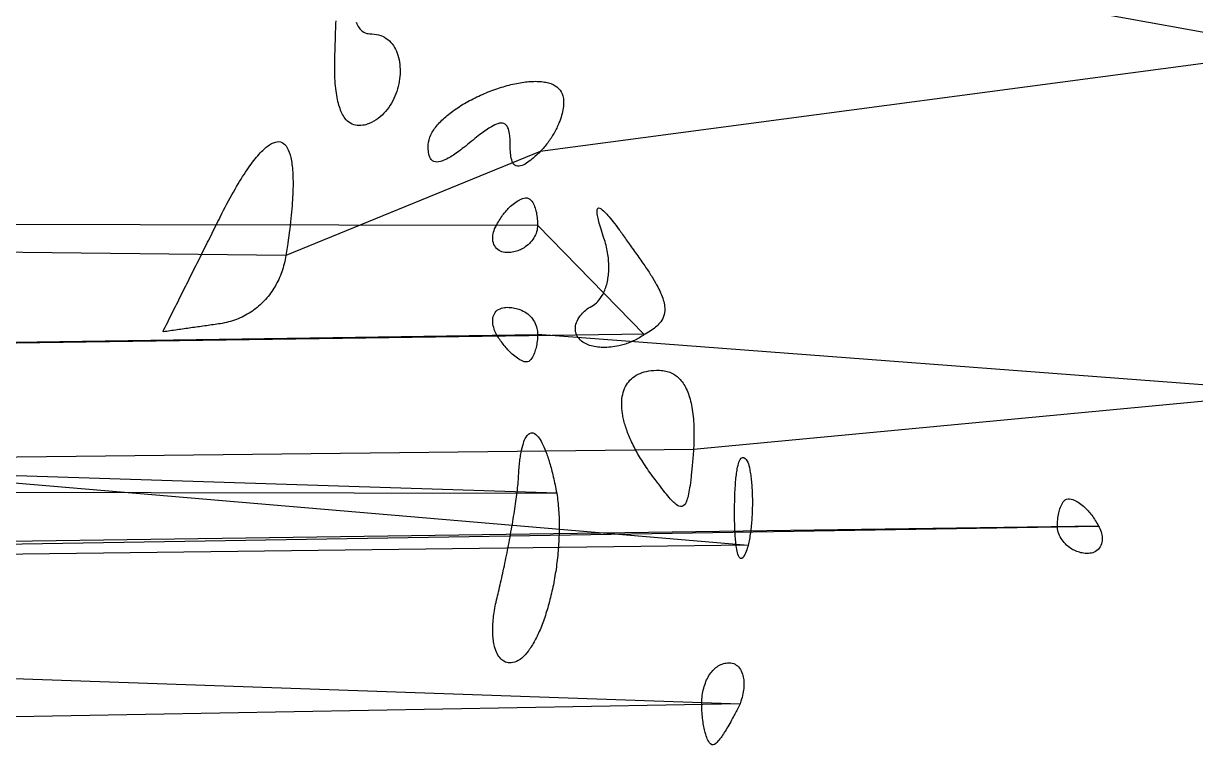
# Model space of a CAD drawing. Header units: metres. Extents: x 0 to 2740, y 0 to 1840.
# Drawn here: x 1802.1 to 2230.5, y 265 to 533.8 of the extents above; entities that cross this region are included whole.
import ezdxf

# ---------------------------------------------------------------- set-up
doc = ezdxf.new("R2010")
doc.units = ezdxf.units.M

msp = doc.modelspace()

# ---------------------------------------------------------------- linework, layer by layer
for points in [[(2069.998504, 560.179398), (2270, 524)], [(1923.704976, 534.244184), (1923.923838, 533.691467), (1924.168512, 533.172608), (1924.438674, 532.688741), (1924.734, 532.241), (1925.054166, 531.830519), (1925.398848, 531.458432), (1925.896, 531.024), (1926.435392, 530.662528), (1927.016256, 530.376704), (1927.637824, 530.169216), (1928.13025, 530.066625), (1928.644816, 530.010744), (1929.445202, 529.991948), (1930.306854, 529.928396), (1931.13025, 529.8035), (1931.915486, 529.619564), (1932.662658, 529.378892), (1933.371862, 529.083788), (1934.043194, 528.736556), (1934.67675, 528.3395), (1935.272626, 527.894924), (1935.830918, 527.405132), (1936.351722, 526.872428), (1936.835134, 526.299116), (1937.28125, 525.6875), (1937.690166, 525.039884), (1938.061978, 524.358572), (1938.396782, 523.645868), (1938.694674, 522.904076), (1938.95575, 522.1355), (1939.180106, 521.342444), (1939.367838, 520.527212), (1939.519042, 519.692108), (1939.633814, 518.839436), (1939.71225, 517.9715), (1939.754446, 517.090604), (1939.760498, 516.199052), (1939.730502, 515.299148), (1939.664554, 514.393196), (1939.56275, 513.4835), (1939.425186, 512.572364), (1939.251958, 511.662092), (1939.043162, 510.754988), (1938.798894, 509.853356), (1938.51925, 508.9595), (1938.204326, 508.075724), (1937.854218, 507.204332), (1937.469022, 506.347628), (1937.048834, 505.507916), (1936.59375, 504.6875), (1936.103866, 503.888684), (1935.579278, 503.113772), (1935.020082, 502.365068), (1934.426374, 501.644876), (1933.79825, 500.9555), (1933.135806, 500.299244), (1932.439138, 499.678412), (1931.708342, 499.095308), (1930.943514, 498.552236), (1930.14475, 498.0515), (1929.312146, 497.595404), (1928.445798, 497.186252), (1927.7315, 496.9136), (1927.2035, 496.7624), (1926.6875, 496.64), (1926.1835, 496.5464), (1925.45, 496.46), (1924.7435, 496.4384), (1924.064, 496.4816), (1923.4115, 496.5896), (1922.786, 496.7624), (1922.1875, 497), (1921.616, 497.3024), (1921.0715, 497.6696), (1920.554, 498.1016), (1920.0635, 498.5984), (1919.6, 499.16), (1919.306, 499.5704), (1919.024, 500.0096), (1918.754, 500.4776), (1918.496, 500.9744), (1918.25, 501.5), (1918.016, 502.0544), (1917.794, 502.6376), (1917.584, 503.2496), (1917.386, 503.8904), (1917.2, 504.56), (1917.026, 505.2584), (1916.864, 505.9856), (1916.714, 506.7416), (1916.576, 507.5264), (1916.45, 508.34), (1916.336, 509.1824), (1916.234, 510.0536), (1916.144, 510.9536), (1916.066, 511.8824), (1916, 512.84), (1915.946, 513.8264), (1915.9235, 514.3304), (1915.904, 514.8416), (1915.8875, 515.36), (1915.874, 515.8856), (1915.8635, 516.4184), (1915.856, 516.9584), (1915.8515, 517.5056), (1915.85, 518.06), (1915.8515, 518.6216), (1915.856, 519.1904), (1915.8635, 519.7664), (1915.874, 520.3496), (1915.8875, 520.94), (1915.904, 521.5376), (1915.9235, 522.1424), (1915.946, 522.7544), (1915.9715, 523.3736), (1916, 524), (1916.030304, 525.160425), (1916.061232, 526.3018), (1916.092808, 527.424275), (1916.125056, 528.528), (1916.158, 529.613125), (1916.191664, 530.6798), (1916.226072, 531.728175), (1916.261248, 532.7584), (1916.297216, 533.770625), (1916.334, 534.765)], [(2270, 524), (1991, 487), (1990.525984, 486.530792), (1990.063872, 486.083136), (1989.613568, 485.656984), (1989.174976, 485.252288), (1988.748, 484.869), (1988.332544, 484.507072), (1987.928512, 484.166456), (1987.535808, 483.847104), (1986.967782, 483.407841), (1986.424704, 483.016152), (1985.90625, 482.671875), (1985.412096, 482.374848), (1984.941918, 482.124909), (1984.35175, 481.864625), (1983.802862, 481.687381), (1983.294486, 481.592793), (1982.714816, 481.590208), (1982.195746, 481.715423), (1981.735776, 481.967688), (1981.333406, 482.346253), (1980.987136, 482.850368), (1980.749504, 483.343552), (1980.546048, 483.916224), (1980.376, 484.568), (1980.269926, 485.108513), (1980.181888, 485.693144), (1980.111562, 486.321731), (1980.058624, 486.994112), (1980.02275, 487.710125), (1980.008154, 488.211627), (1980.000902, 488.732401), (1979.999094, 489.326701), (1979.991738, 489.960327), (1979.97675, 490.567625), (1979.953842, 491.148643), (1979.922726, 491.703429), (1979.883114, 492.232031), (1979.834718, 492.734497), (1979.745024, 493.439296), (1979.633946, 494.085559), (1979.500512, 494.673448), (1979.34375, 495.203125), (1979.162688, 495.674752), (1978.881792, 496.213568), (1978.553664, 496.649856), (1978.176, 496.984), (1977.63075, 497.258625), (1977.133206, 497.364349), (1976.578638, 497.369177), (1975.964742, 497.273493), (1975.464, 497.136), (1974.927618, 496.942347), (1974.354624, 496.692696), (1973.744046, 496.387209), (1973.094912, 496.026048), (1972.640256, 495.754424), (1972.167744, 495.458176), (1971.677088, 495.137352), (1971.168, 494.792), (1970.640192, 494.422168), (1970.093376, 494.027904), (1969.527264, 493.609256), (1968.941568, 493.166272), (1968.336, 492.699), (1967.710272, 492.207488), (1967.064096, 491.691784), (1966.397184, 491.151936), (1965.709248, 490.587992), (1965, 490), (1964.348376, 489.470792), (1963.713408, 488.963136), (1963.094952, 488.476984), (1962.492864, 488.012288), (1961.907, 487.569), (1961.337216, 487.147072), (1960.783368, 486.746456), (1960.245312, 486.367104), (1959.722904, 486.008968), (1959.216, 485.672), (1958.724456, 485.356152), (1958.248128, 485.061376), (1957.786872, 484.787624), (1957.340544, 484.534848), (1956.698727, 484.194909), (1956.089688, 483.901896), (1955.512941, 483.655647), (1954.968, 483.456), (1954.454379, 483.302793), (1953.817431, 483.170477), (1953.234147, 483.120049), (1952.703375, 483.151125), (1952.112, 483.304), (1951.598625, 483.582875), (1951.161, 483.987), (1950.863928, 484.399976), (1950.612744, 484.892248), (1950.406296, 485.463432), (1950.243432, 486.113144), (1950.149193, 486.651731), (1950.078336, 487.234112), (1950.030375, 487.860125), (1950.004824, 488.529608), (1950.013117, 489.450568), (1950.116559, 490.354536), (1950.319625, 491.261), (1950.618331, 492.168424), (1951.008693, 493.075272), (1951.237, 493.528), (1951.486727, 493.980008), (1951.757376, 494.431104), (1952.048449, 494.881096), (1952.359448, 495.329792), (1952.689875, 495.777), (1953.039232, 496.222528), (1953.407021, 496.666184), (1953.792744, 497.107776), (1954.195903, 497.547112), (1954.616, 497.984), (1955.052537, 498.418248), (1955.505016, 498.849664), (1955.972939, 499.278056), (1956.455808, 499.703232), (1956.953125, 500.125), (1957.464392, 500.543168), (1957.989111, 500.957544), (1958.526784, 501.367936), (1959.076913, 501.774152), (1959.639, 502.176), (1960.212547, 502.573288), (1960.797056, 502.965824), (1961.392029, 503.353416), (1961.996968, 503.735872), (1962.611375, 504.113), (1963.234752, 504.484608), (1963.866601, 504.850504), (1964.506424, 505.210496), (1965.153723, 505.564392), (1965.808, 505.912), (1966.468757, 506.253128), (1967.135496, 506.587584), (1967.807719, 506.915176), (1968.484928, 507.235712), (1969.166625, 507.549), (1969.852312, 507.854848), (1970.541491, 508.153064), (1971.233664, 508.443456), (1971.928333, 508.725832), (1972.625, 509), (1973.323167, 509.265768), (1974.022336, 509.522944), (1974.722009, 509.771336), (1975.421688, 510.010752), (1976.120875, 510.241), (1976.819072, 510.461888), (1977.515781, 510.673224), (1978.210504, 510.874816), (1978.902743, 511.066472), (1979.592, 511.248), (1980.277777, 511.419208), (1980.959576, 511.579904), (1981.636899, 511.729896), (1982.309248, 511.868992), (1982.976125, 511.997), (1983.637032, 512.113728), (1984.291471, 512.218984), (1984.938944, 512.312576), (1985.578953, 512.394312), (1986.211, 512.464), (1986.834587, 512.521448), (1987.449216, 512.566464), (1988.054389, 512.598856), (1988.649608, 512.618432), (1989.234375, 512.625), (1989.808192, 512.618368), (1990.370561, 512.598344), (1990.920984, 512.564736), (1991.458963, 512.517352), (1991.984, 512.456), (1992.495597, 512.380488), (1992.993256, 512.290624), (1993.944768, 512.067072), (1994.834552, 511.783808), (1995.658624, 511.439296), (1996.413, 511.032), (1997.093696, 510.560384), (1997.696728, 510.022912), (1998.218112, 509.418048), (1998.653864, 508.744256), (1999, 508), (1999.211456, 507.376576), (1999.333172, 506.879587), (1999.424, 506.359), (1999.484588, 505.816273), (1999.515584, 505.252864), (1999.517636, 504.670231), (1999.491392, 504.069832), (1999.4375, 503.453125), (1999.356608, 502.821568), (1999.249364, 502.176619), (1999.116416, 501.519736), (1998.958412, 500.852377), (1998.776, 500.176), (1998.569828, 499.492063), (1998.340544, 498.802024), (1998.088796, 498.107341), (1997.815232, 497.409472), (1997.621056, 496.943176), (1997.417664, 496.476544), (1997.205248, 496.010008), (1996.984, 495.544), (1996.754112, 495.078952), (1996.515776, 494.615296), (1996.269184, 494.153464), (1996.014528, 493.693888), (1995.752, 493.237), (1995.481792, 492.783232), (1995.204096, 492.333016), (1994.919104, 491.886784), (1994.627008, 491.444968), (1994.328, 491.008), (1994.022272, 490.576312), (1993.710016, 490.150336), (1993.391424, 489.730504), (1993.066688, 489.317248), (1992.736, 488.911), (1992.399552, 488.512192), (1992.057536, 488.121256), (1991.710144, 487.738624), (1991.357568, 487.364728), (1991, 487), (1898, 449), (1897.871624, 448.22364), (1897.726592, 447.45472), (1897.565048, 446.69348), (1897.387136, 445.94016), (1897.193, 445.195), (1896.982784, 444.45824), (1896.756632, 443.73012), (1896.514688, 443.01088), (1896.257096, 442.30076), (1895.984, 441.6), (1895.695544, 440.90884), (1895.391872, 440.22752), (1895.073128, 439.55628), (1894.739456, 438.89536), (1894.391, 438.245), (1894.027904, 437.60544), (1893.650312, 436.97692), (1893.258368, 436.35968), (1892.852216, 435.75396), (1892.432, 435.16), (1891.997864, 434.57804), (1891.549952, 434.00832), (1891.088408, 433.45108), (1890.613376, 432.90656), (1890.125, 432.375), (1889.623424, 431.85664), (1889.108792, 431.35172), (1888.581248, 430.86048), (1888.040936, 430.38316), (1887.488, 429.92), (1886.922584, 429.47124), (1886.344832, 429.03712), (1885.754888, 428.61788), (1885.152896, 428.21376), (1884.539, 427.825), (1883.913344, 427.45184), (1883.276072, 427.09452), (1882.627328, 426.75328), (1881.967256, 426.42836), (1881.296, 426.12), (1880.613704, 425.82844), (1879.920512, 425.55392), (1879.216568, 425.29668), (1878.502016, 425.05696), (1877.777, 424.835), (1877.041664, 424.63104), (1876.296152, 424.44532), (1875.540608, 424.27808), (1874.775176, 424.12956), (1874, 424), (1873.37, 423.91), (1872.74, 423.82), (1872.11, 423.73), (1871.48, 423.64), (1870.85, 423.55), (1870.22, 423.46), (1869.59, 423.37), (1868.96, 423.28), (1868.33, 423.19), (1867.7, 423.1), (1867.07, 423.01), (1866.44, 422.92), (1865.81, 422.83), (1865.18, 422.74), (1864.55, 422.65), (1863.92, 422.56), (1863.29, 422.47), (1862.66, 422.38), (1862.03, 422.29), (1861.4, 422.2), (1860.77, 422.11), (1860.14, 422.02), (1859.51, 421.93), (1858.88, 421.84), (1858.25, 421.75), (1857.62, 421.66), (1856.99, 421.57), (1856.36, 421.48), (1855.73, 421.39), (1855.1, 421.3), (1854.47, 421.21), (1853.84, 421.12), (1853.21, 421.03), (1853.42, 421.84), (1853.84, 422.68), (1854.26, 423.52), (1854.68, 424.36), (1855.1, 425.2), (1855.52, 426.04), (1855.94, 426.88), (1856.36, 427.72), (1856.78, 428.56), (1857.2, 429.4), (1857.62, 430.24), (1858.04, 431.08), (1858.46, 431.92), (1858.88, 432.76), (1859.3, 433.6), (1859.72, 434.44), (1860.14, 435.28), (1860.56, 436.12), (1860.98, 436.96), (1861.4, 437.8), (1861.82, 438.64), (1862.24, 439.48), (1862.66, 440.32), (1863.08, 441.16), (1863.5, 442), (1863.92, 442.84), (1864.34, 443.68), (1864.76, 444.52), (1865.18, 445.36), (1865.6, 446.2), (1866.02, 447.04), (1866.44, 447.88), (1866.86, 448.72), (1867.28, 449.56), (1867.7, 450.4), (1868.12, 451.24), (1868.54, 452.08), (1868.96, 452.92), (1869.38, 453.76), (1869.8, 454.6), (1870.22, 455.44), (1870.64, 456.28), (1871.06, 457.12), (1871.48, 457.96), (1871.9, 458.8), (1872.32, 459.64), (1872.74, 460.48), (1873.16, 461.32), (1873.58, 462.16), (1874, 463), (1874.626991, 464.245307), (1875.247928, 465.461256), (1875.862757, 466.647889), (1876.471424, 467.805248), (1877.073875, 468.933375), (1877.670056, 470.032312), (1878.259913, 471.102101), (1878.843392, 472.142784), (1879.420439, 473.154403), (1879.991, 474.137), (1880.555021, 475.090617), (1881.112448, 476.015296), (1881.663227, 476.911079), (1882.207304, 477.778008), (1882.744625, 478.616125), (1883.275136, 479.425472), (1883.798783, 480.206091), (1884.315512, 480.958024), (1884.825269, 481.681313), (1885.328, 482.376), (1885.823651, 483.042127), (1886.312168, 483.679736), (1886.793497, 484.288869), (1887.267584, 484.869568), (1887.734375, 485.421875), (1888.193816, 485.945832), (1888.645853, 486.441481), (1889.090432, 486.908864), (1889.527499, 487.348023), (1889.957, 487.759), (1890.378881, 488.141837), (1890.793088, 488.496576), (1891.199567, 488.823259), (1891.989125, 489.392625), (1892.747123, 489.850271), (1893.473129, 490.196533), (1894.166711, 490.431747), (1894.827437, 490.556249), (1895.454875, 490.570375), (1896.048593, 490.474461), (1896.608159, 490.268843), (1897.133141, 489.953857), (1897.623107, 489.529839), (1898.077625, 488.997125), (1898.496263, 488.356051), (1898.878589, 487.606953), (1899.224171, 486.750167), (1899.532577, 485.786029), (1899.672704, 485.263808), (1899.803375, 484.714875), (1899.924536, 484.139272), (1900.036133, 483.537041), (1900.138112, 482.908224), (1900.230419, 482.252863), (1900.313, 481.571), (1900.385801, 480.862677), (1900.448768, 480.127936), (1900.501847, 479.366819), (1900.544984, 478.579368), (1900.578125, 477.765625), (1900.601216, 476.925632), (1900.614203, 476.059431), (1900.617032, 475.167064), (1900.609649, 474.248573), (1900.592, 473.304), (1900.564031, 472.333387), (1900.525688, 471.336776), (1900.476917, 470.314209), (1900.417664, 469.265728), (1900.347875, 468.191375), (1900.267496, 467.091192), (1900.176473, 465.965221), (1900.074752, 464.813504), (1899.962279, 463.636083), (1899.839, 462.433), (1899.704861, 461.204297), (1899.559808, 459.950016), (1899.403787, 458.670199), (1899.236744, 457.364888), (1899.058625, 456.034125), (1898.869376, 454.677952), (1898.668943, 453.296411), (1898.457272, 451.889544), (1898.234309, 450.457393), (1898, 449), (755, 462)], [(755.087603, 462.090894), (1990, 460), (1989.976256, 459.40032), (1989.906048, 458.80256), (1989.790912, 458.20864), (1989.632384, 457.62048), (1989.432, 457.04), (1989.191296, 456.46912), (1988.911808, 455.90976), (1988.595072, 455.36384), (1988.242624, 454.83328), (1987.856, 454.32), (1987.436736, 453.82592), (1986.986368, 453.35296), (1986.506432, 452.90304), (1985.998464, 452.47808), (1985.464, 452.08), (1985.046688, 451.800235), (1984.615984, 451.53748), (1984.172536, 451.292545), (1983.716992, 451.06624), (1983.25, 450.859375), (1982.772208, 450.67276), (1982.284264, 450.507205), (1981.786816, 450.36352), (1981.280512, 450.242515), (1980.766, 450.145), (1980.243928, 450.071785), (1979.714944, 450.02368), (1979.179696, 450.001495), (1978.558154, 450.013365), (1977.994786, 450.071785), (1977.461562, 450.174845), (1976.95925, 450.320625), (1976.488618, 450.507205), (1975.946048, 450.79488), (1975.455678, 451.139555), (1975.019008, 451.53748), (1974.637538, 451.984905), (1974.312768, 452.47808), (1974.046198, 453.013255), (1973.839328, 453.58668), (1973.693658, 454.194605), (1973.622194, 454.703265), (1973.591626, 455.229685), (1973.602722, 455.771945), (1973.65625, 456.328125), (1973.752978, 456.896305), (1973.893674, 457.474565), (1974.079106, 458.060985), (1974.310042, 458.653645), (1974.58725, 459.250625), (1974.825984, 459.70004), (1975.090596, 460.179398), (1975.369344, 460.710272), (1975.658028, 461.229914), (1975.956, 461.738), (1976.262612, 462.234206), (1976.577216, 462.718208), (1976.899164, 463.189682), (1977.227808, 463.648304), (1977.5625, 464.09375), (1977.902592, 464.525696), (1978.247436, 464.943818), (1978.596384, 465.347792), (1978.948788, 465.737294), (1979.304, 466.112), (1979.661372, 466.471586), (1980.140108, 466.926954), (1980.619996, 467.354098), (1981.0995, 467.75225), (1981.577084, 468.120642), (1982.051212, 468.458506), (1982.520348, 468.765074), (1982.982956, 469.039578), (1983.4375, 469.28125), (1983.992, 469.536), (1984.5285, 469.73675), (1985.044, 469.882), (1985.630656, 469.980928), (1986.179946, 469.989254), (1986.716544, 469.830656), (1987.184, 469.536), (1987.580634, 469.164566), (1987.908126, 468.765074), (1988.221362, 468.293438), (1988.469632, 467.847168), (1988.704702, 467.354098), (1988.925072, 466.815728), (1989.129242, 466.233558), (1989.279906, 465.737294), (1989.418474, 465.214726), (1989.544178, 464.666622), (1989.65625, 464.09375), (1989.753922, 463.496878), (1989.836426, 462.876774), (1989.902994, 462.234206), (1989.952858, 461.569942), (1989.978832, 461.057968), (1989.994654, 460.534546), (1990, 460), (2029, 420), (2028.576464, 419.7048), (2028.146112, 419.4192), (2027.709328, 419.1432), (2027.266496, 418.8768), (2026.818, 418.62), (2026.364224, 418.3728), (2025.905552, 418.1352), (2025.442368, 417.9072), (2024.975056, 417.6888), (2024.504, 417.48), (2024.029584, 417.2808), (2023.552192, 417.0912), (2023.072208, 416.9112), (2022.590016, 416.7408), (2022.106, 416.58), (2021.620544, 416.4288), (2021.134032, 416.2872), (2020.646848, 416.1552), (2020.159376, 416.0328), (2019.672, 415.92), (2018.941956, 415.7688), (2018.214288, 415.6392), (2017.490292, 415.5312), (2016.771264, 415.4448), (2016.0585, 415.38), (2015.353296, 415.3368), (2014.656948, 415.3152), (2013.970752, 415.3152), (2013.296004, 415.3368), (2012.634, 415.38), (2011.986036, 415.4448), (2011.353408, 415.5312), (2010.737412, 415.6392), (2010.139344, 415.7688), (2009.5605, 415.92), (2009.002176, 416.0928), (2008.465668, 416.2872), (2007.952272, 416.5032), (2007.463284, 416.7408), (2007, 417), (2006.566173, 417.277965), (2006.037857, 417.672385), (2005.566469, 418.092245), (2005.151625, 418.535625), (2004.792941, 419.000605), (2004.490033, 419.485265), (2004.242517, 419.987685), (2004.050009, 420.505945), (2003.912125, 421.038125), (2003.828481, 421.582305), (2003.798693, 422.136565), (2003.822377, 422.698985), (2003.899149, 423.267645), (2004.028625, 423.840625), (2004.210421, 424.416005), (2004.444153, 424.991865), (2004.729437, 425.566285), (2005.065889, 426.137345), (2005.351576, 426.56228), (2005.665667, 426.983435), (2006.008, 427.4), (2006.378413, 427.811165), (2006.776744, 428.21612), (2007.202831, 428.614055), (2007.656512, 429.00416), (2008.137625, 429.385625), (2008.646008, 429.75764), (2009.208499, 430.09269), (2009.815936, 430.40256), (2010.396157, 430.75887), (2010.949, 431.16), (2011.474303, 431.60433), (2011.971904, 432.09024), (2012.441641, 432.61611), (2012.883352, 433.18032), (2013.296875, 433.78125), (2013.682048, 434.41728), (2013.923, 434.86), (2014.151232, 435.31712), (2014.366696, 435.78816), (2014.569344, 436.27264), (2014.759128, 436.77008), (2014.936, 437.28), (2015.099912, 437.80192), (2015.250816, 438.33536), (2015.388664, 438.87984), (2015.513408, 439.43488), (2015.625, 440), (2015.723392, 440.57472), (2015.808536, 441.15856), (2015.880384, 441.75104), (2015.938888, 442.35168), (2015.984, 442.96), (2016.015672, 443.57552), (2016.033856, 444.19776), (2016.038504, 444.82624), (2016.029568, 445.46048), (2016.007, 446.1), (2015.970752, 446.74432), (2015.920776, 447.39296), (2015.857024, 448.04544), (2015.779448, 448.70128), (2015.688, 449.36), (2015.582632, 450.02112), (2015.463296, 450.68416), (2015.329944, 451.34864), (2015.182528, 452.01408), (2015.021, 452.68), (2014.845312, 453.34592), (2014.655416, 454.01136), (2014.451264, 454.67584), (2014.232808, 455.33888), (2014, 456), (2013.709616, 456.880784), (2013.438528, 457.723072), (2013.186832, 458.526768), (2012.954624, 459.291776), (2012.742, 460.018), (2012.549056, 460.705344), (2012.375888, 461.353712), (2012.222592, 461.963008), (2012.089264, 462.533136), (2011.976, 463.064), (2011.882896, 463.555504), (2011.78125, 464.21875), (2011.725504, 464.792896), (2011.723136, 465.419264), (2011.836906, 465.977494), (2012.216768, 466.336832), (2012.75, 466.25), (2013.213328, 465.988272), (2013.617986, 465.684414), (2014.072, 465.288), (2014.575694, 464.798706), (2014.93925, 464.42075), (2015.325126, 464.001274), (2015.733418, 463.540182), (2016.164222, 463.037378), (2016.617634, 462.492766), (2017.09375, 461.90625), (2017.592666, 461.277734), (2018.114478, 460.607122), (2018.659282, 459.894318), (2019.227174, 459.139226), (2019.81825, 458.34175), (2020.122512, 457.927088), (2020.432606, 457.501794), (2020.748544, 457.065856), (2021.070338, 456.619262), (2021.398, 456.162), (2021.731542, 455.694058), (2022.070976, 455.215424), (2022.416314, 454.726086), (2022.767568, 454.226032), (2023.12475, 453.71525), (2023.487872, 453.193728), (2023.856946, 452.661454), (2024.231984, 452.118416), (2024.612998, 451.564602), (2025, 451), (2025.416101, 450.433887), (2025.824408, 449.875496), (2026.224927, 449.324749), (2026.617664, 448.781568), (2027.002625, 448.245875), (2027.379816, 447.717592), (2027.749243, 447.196641), (2028.110912, 446.682944), (2028.464829, 446.176423), (2028.811, 445.677), (2029.149431, 445.184597), (2029.480128, 444.699136), (2029.803097, 444.220539), (2030.118344, 443.748728), (2030.425875, 443.283625), (2030.725696, 442.825152), (2031.017813, 442.373231), (2031.302232, 441.927784), (2031.578959, 441.488733), (2031.848, 441.056), (2032.109361, 440.629507), (2032.609067, 439.794929), (2033.078125, 438.984375), (2033.516583, 438.197221), (2033.924489, 437.432843), (2034.301891, 436.690617), (2034.648837, 435.969919), (2034.965375, 435.270125), (2035.251553, 434.590611), (2035.507419, 433.930753), (2035.733021, 433.289927), (2035.928407, 432.667509), (2036.093625, 432.062875), (2036.228723, 431.475401), (2036.333749, 430.904463), (2036.408751, 430.349437), (2036.453777, 429.809699), (2036.468875, 429.284625), (2036.454093, 428.773591), (2036.376, 428.032), (2036.230947, 427.318489), (2036.019096, 426.630952), (2035.740609, 425.967283), (2035.395648, 425.325376), (2034.984375, 424.703125), (2034.673433, 424.298171), (2034.333139, 423.900393), (2033.963541, 423.509167), (2033.564687, 423.123869), (2033.136625, 422.743875), (2032.679403, 422.368561), (2032.193069, 421.997303), (2031.677671, 421.629477), (2031.133257, 421.264459), (2030.559875, 420.901625), (2029.957573, 420.540351), (2029.326399, 420.180013), (693, 401)], [(693, 401), (1990, 420), (1989.990528, 419.40032), (1989.962624, 418.80256), (1989.917056, 418.20864), (1989.854592, 417.62048), (1989.776, 417.04), (1989.682048, 416.46912), (1989.573504, 415.90976), (1989.451136, 415.36384), (1989.315712, 414.83328), (1989.168, 414.32), (1989.008768, 413.82592), (1988.838784, 413.35296), (1988.612354, 412.794385), (1988.371824, 412.27556), (1988.118694, 411.800235), (1987.854464, 411.37216), (1987.524848, 410.92612), (1987.184, 410.56), (1986.775606, 410.242515), (1986.29975, 410.036875), (1985.724708, 410.013365), (1985.144316, 410.117855), (1984.633376, 410.28028), (1984.100836, 410.507205), (1983.549696, 410.79488), (1983.097408, 411.06624), (1982.636672, 411.37216), (1982.169024, 411.71072), (1981.696, 412.08), (1981.219136, 412.47808), (1980.739968, 412.90304), (1980.260032, 413.35296), (1979.9005, 413.705625), (1979.542048, 414.07044), (1979.185324, 414.446595), (1978.830976, 414.83328), (1978.479652, 415.229685), (1978.132, 415.635), (1977.788668, 416.048415), (1977.450304, 416.46912), (1977.117556, 416.896305), (1976.791072, 417.32916), (1976.4715, 417.766875), (1976.159488, 418.20864), (1975.855684, 418.653645), (1975.560736, 419.10108), (1975.275292, 419.550135), (1975, 420), (1974.743446, 420.534546), (1974.513568, 421.057968), (1974.310042, 421.569942), (1974.132544, 422.070144), (1973.98075, 422.55825), (1973.817782, 423.189682), (1973.699166, 423.798266), (1973.624134, 424.383234), (1973.591918, 424.943818), (1973.60175, 425.47925), (1973.652862, 425.988762), (1973.773632, 426.588032), (1973.956202, 427.144102), (1974.199072, 427.655472), (1974.500742, 428.120642), (1974.859712, 428.538112), (1975.274482, 428.906382), (1975.743552, 429.223952), (1976.265422, 429.489322), (1976.838592, 429.700992), (1977.333056, 429.830656), (1977.858624, 429.924224), (1978.414528, 429.980928), (1979, 430), (1979.537192, 429.989254), (1980.068336, 429.957232), (1980.592784, 429.904258), (1981.109888, 429.830656), (1981.619, 429.73675), (1982.119472, 429.622864), (1982.610656, 429.489322), (1983.091904, 429.336448), (1983.562568, 429.164566), (1984.172536, 428.906382), (1984.761, 428.61575), (1985.326424, 428.293438), (1985.867272, 427.940214), (1986.382008, 427.556846), (1986.869096, 427.144102), (1987.327, 426.70275), (1987.754184, 426.233558), (1988.149112, 425.737294), (1988.510248, 425.214726), (1988.836056, 424.666622), (1989.125, 424.09375), (1989.375544, 423.496878), (1989.586152, 422.876774), (1989.755288, 422.234206), (1989.854, 421.738), (1989.927872, 421.229914), (1989.976256, 420.710272), (1989.998504, 420.179398), (2270, 399)], [(2269.998802, 399.150892), (2047, 378), (2046.940289, 377.257192), (2046.881112, 376.528736), (2046.822403, 375.814584), (2046.764096, 375.114688), (2046.706125, 374.429), (2046.648424, 373.757472), (2046.590927, 373.100056), (2046.533568, 372.456704), (2046.476281, 371.827368), (2046.419, 371.212), (2046.361659, 370.610552), (2046.304192, 370.022976), (2046.246533, 369.449224), (2046.188616, 368.889248), (2046.130375, 368.343), (2046.071744, 367.810432), (2046.012657, 367.291496), (2045.953048, 366.786144), (2045.832, 365.816), (2045.708072, 364.899616), (2045.580736, 364.036608), (2045.449464, 363.226592), (2045.313728, 362.469184), (2045.173, 361.764), (2045.026752, 361.110656), (2044.874456, 360.508768), (2044.715584, 359.957952), (2044.549608, 359.457824), (2044.286169, 358.801832), (2044.003776, 358.257728), (2043.700647, 357.824216), (2043.261139, 357.415992), (2042.777375, 357.199), (2042.245131, 357.170168), (2041.660183, 357.326424), (2041.184344, 357.563232), (2040.674701, 357.901128), (2040.129472, 358.338816), (2039.745336, 358.685408), (2039.344064, 359.075392), (2038.925128, 359.508384), (2038.488, 359.984), (2038.032152, 360.501856), (2037.557056, 361.061568), (2037.062184, 361.662752), (2036.547008, 362.305024), (2036.011, 362.988), (2035.453632, 363.711296), (2034.874376, 364.474528), (2034.272704, 365.277312), (2033.963297, 365.693416), (2033.648088, 366.119264), (2033.327011, 366.554808), (2033, 367), (2032.495398, 367.658786), (2032.001584, 368.315088), (2031.518546, 368.968822), (2031.046272, 369.619904), (2030.58475, 370.26825), (2030.133968, 370.913776), (2029.693914, 371.556398), (2029.264576, 372.196032), (2028.845942, 372.832594), (2028.438, 373.466), (2028.040738, 374.096166), (2027.654144, 374.723008), (2027.278206, 375.346442), (2026.912912, 375.966384), (2026.55825, 376.58275), (2026.214208, 377.195456), (2025.880774, 377.804418), (2025.557936, 378.409552), (2025.245682, 379.010774), (2024.944, 379.608), (2024.652878, 380.201146), (2024.372304, 380.790128), (2024.102266, 381.374862), (2023.842752, 381.955264), (2023.59375, 382.53125), (2023.355248, 383.102736), (2023.127234, 383.669638), (2022.909696, 384.231872), (2022.702622, 384.789354), (2022.506, 385.342), (2022.319818, 385.889726), (2022.144064, 386.432448), (2021.978726, 386.970082), (2021.823792, 387.502544), (2021.67925, 388.02975), (2021.545088, 388.551616), (2021.421294, 389.068058), (2021.307856, 389.578992), (2021.204762, 390.084334), (2021.112, 390.584), (2021.029558, 391.077906), (2020.895586, 392.048102), (2020.80275, 392.99425), (2020.750954, 393.915678), (2020.740102, 394.811714), (2020.770098, 395.681686), (2020.840846, 396.524922), (2020.95225, 397.34075), (2021.104214, 398.128498), (2021.296642, 398.887494), (2021.529438, 399.617066), (2021.802506, 400.316542), (2022.11575, 400.98525), (2022.469074, 401.622518), (2022.862382, 402.227674), (2023.295578, 402.800046), (2023.768566, 403.338962), (2024.28125, 403.84375), (2024.833534, 404.313738), (2025.425322, 404.748254), (2026.056518, 405.146626), (2026.727026, 405.508182), (2027.43675, 405.83225), (2028.185594, 406.118158), (2028.973462, 406.365234), (2029.800258, 406.572806), (2030.665886, 406.740202), (2031.57025, 406.86675), (2032.513254, 406.951778), (2033.494802, 406.994614), (2034, 407), (2034.592808, 406.988008), (2035.171264, 406.952064), (2035.735416, 406.892216), (2036.285312, 406.808512), (2036.821, 406.701), (2037.342528, 406.569728), (2037.849944, 406.414744), (2038.343296, 406.236096), (2038.822632, 406.033832), (2039.288, 405.808), (2039.739448, 405.558648), (2040.177024, 405.285824), (2040.600776, 404.989576), (2041.010752, 404.669952), (2041.407, 404.327), (2041.789568, 403.960768), (2042.158504, 403.571304), (2042.513856, 403.158656), (2042.855672, 402.722872), (2043.184, 402.264), (2043.498888, 401.782088), (2043.800384, 401.277184), (2044.088536, 400.749336), (2044.363392, 400.198592), (2044.625, 399.625), (2044.873408, 399.028608), (2045.108664, 398.409464), (2045.330816, 397.767616), (2045.539912, 397.103112), (2045.736, 396.416), (2045.919128, 395.706328), (2046.089344, 394.974144), (2046.246696, 394.219496), (2046.391232, 393.442432), (2046.523, 392.643), (2046.642048, 391.821248), (2046.748424, 390.977224), (2046.842176, 390.110976), (2046.923352, 389.222552), (2046.992, 388.312), (2047.048168, 387.379368), (2047.091904, 386.424704), (2047.123256, 385.448056), (2047.142272, 384.449472), (2047.147169, 383.941969), (2047.149, 383.429), (2047.147771, 382.910571), (2047.143488, 382.386688), (2047.136157, 381.857357), (2047.125784, 381.322584), (2047.112375, 380.782375), (2047.095936, 380.236736), (2047.076473, 379.685673), (2047.053992, 379.129192), (2047.028499, 378.567299), (2047, 378), (811, 364)], [(811, 364), (1997, 362), (1997.115813, 361.246449), (1997.223304, 360.485992), (1997.322551, 359.718923), (1997.413632, 358.945536), (1997.496625, 358.166125), (1997.571608, 357.380984), (1997.638659, 356.590407), (1997.697856, 355.794688), (1997.749277, 354.994121), (1997.793, 354.189), (1997.829103, 353.379619), (1997.857664, 352.566272), (1997.878761, 351.749253), (1997.892472, 350.928856), (1997.898875, 350.105375), (1997.898048, 349.279104), (1997.890069, 348.450337), (1997.875016, 347.619368), (1997.852967, 346.786491), (1997.824, 345.952), (1997.788193, 345.116189), (1997.745624, 344.279352), (1997.696371, 343.441783), (1997.640512, 342.603776), (1997.578125, 341.765625), (1997.509288, 340.927624), (1997.434079, 340.090067), (1997.352576, 339.253248), (1997.264857, 338.417461), (1997.171, 337.583), (1997.071083, 336.750159), (1996.965184, 335.919232), (1996.853381, 335.090513), (1996.735752, 334.264296), (1996.612375, 333.440875), (1996.483328, 332.620544), (1996.348689, 331.803597), (1996.208536, 330.990328), (1996.062947, 330.181031), (1995.912, 329.376), (1995.755773, 328.575529), (1995.594344, 327.779912), (1995.427791, 326.989443), (1995.256192, 326.204416), (1995.079625, 325.425125), (1994.898168, 324.651864), (1994.711899, 323.884927), (1994.520896, 323.124608), (1994.325237, 322.371201), (1994.125, 321.625), (1993.920263, 320.886299), (1993.711104, 320.155392), (1993.497601, 319.432573), (1993.279832, 318.718136), (1993.057875, 318.012375), (1992.831808, 317.315584), (1992.601709, 316.628057), (1992.367656, 315.950088), (1992.129727, 315.281971), (1991.888, 314.624), (1991.642553, 313.976469), (1991.393464, 313.339672), (1991.140811, 312.713903), (1990.884672, 312.099456), (1990.625125, 311.496625), (1990.362248, 310.905704), (1990.096119, 310.326987), (1989.826816, 309.760768), (1989.554417, 309.207341), (1989.279, 308.667), (1989.000643, 308.140039), (1988.719424, 307.626752), (1988.435421, 307.127433), (1988.148712, 306.642376), (1987.859375, 306.171875), (1987.567488, 305.716224), (1987.273129, 305.275717), (1986.976376, 304.850648), (1986.677307, 304.441311), (1986.072533, 303.671009), (1985.459431, 302.967163), (1984.838625, 302.332125), (1984.210739, 301.768247), (1983.576397, 301.277881), (1982.936223, 300.863379), (1982.290841, 300.527093), (1981.640875, 300.271375), (1980.986949, 300.098577), (1980.329687, 300.011051), (1979.821201, 300.002993), (1979.299264, 300.047552), (1978.799143, 300.144599), (1978.321, 300.293), (1977.717944, 300.568792), (1977.291713, 300.832609), (1976.888, 301.144), (1976.506967, 301.501831), (1976.148776, 301.904968), (1975.813589, 302.352277), (1975.501568, 302.842624), (1975.212875, 303.374875), (1974.947672, 303.947896), (1974.706121, 304.560553), (1974.488384, 305.211712), (1974.294623, 305.900239), (1974.125, 306.625), (1974.025408, 307.127744), (1973.936664, 307.645752), (1973.858816, 308.178688), (1973.791912, 308.726216), (1973.736, 309.288), (1973.691128, 309.863704), (1973.657344, 310.452992), (1973.634696, 311.055528), (1973.623232, 311.670976), (1973.623, 312.299), (1973.634048, 312.939264), (1973.656424, 313.591432), (1973.690176, 314.255168), (1973.735352, 314.930136), (1973.792, 315.616), (1973.860168, 316.312424), (1973.939904, 317.019072), (1974.031256, 317.735608), (1974.134272, 318.461696), (1974.249, 319.197), (1974.375488, 319.941184), (1974.513784, 320.693912), (1974.663936, 321.454848), (1974.825992, 322.223656), (1975, 323), (1975.181168, 323.729472), (1975.364544, 324.477376), (1975.549936, 325.242944), (1975.737152, 326.025408), (1975.926, 326.824), (1976.116288, 327.637952), (1976.307824, 328.466496), (1976.500416, 329.308864), (1976.693872, 330.164288), (1976.888, 331.032), (1977.082608, 331.911232), (1977.277504, 332.801216), (1977.472496, 333.701184), (1977.667392, 334.610368), (1977.862, 335.528), (1978.056128, 336.453312), (1978.249584, 337.385536), (1978.442176, 338.323904), (1978.633712, 339.267648), (1978.824, 340.216), (1979.012848, 341.168192), (1979.200064, 342.123456), (1979.385456, 343.081024), (1979.568832, 344.040128), (1979.75, 345), (1979.928768, 345.959872), (1980.104944, 346.918976), (1980.278336, 347.876544), (1980.448752, 348.831808), (1980.616, 349.784), (1980.779888, 350.732352), (1980.940224, 351.676096), (1981.096816, 352.614464), (1981.249472, 353.546688), (1981.398, 354.472), (1981.542208, 355.389632), (1981.681904, 356.298816), (1981.816896, 357.198784), (1981.946992, 358.088768), (1982.072, 358.968), (1982.191728, 359.835712), (1982.305984, 360.691136), (1982.414576, 361.533504), (1982.517312, 362.362048), (1982.614, 363.176), (1982.704448, 363.974592), (1982.788464, 364.757056), (1982.865856, 365.522624), (1982.936432, 366.270528), (1983, 367), (1983.03209, 367.741604), (1983.06832, 368.466432), (1983.10863, 369.174508), (1983.15296, 369.865856), (1983.20125, 370.5405), (1983.25344, 371.198464), (1983.30947, 371.839772), (1983.36928, 372.464448), (1983.43281, 373.072516), (1983.5, 373.664), (1983.57079, 374.238924), (1983.64512, 374.797312), (1983.72293, 375.339188), (1983.80416, 375.864576), (1983.88875, 376.3735), (1983.97664, 376.865984), (1984.16208, 377.801728), (1984.36, 378.672), (1984.56992, 379.476992), (1984.79136, 380.216896), (1985.02384, 380.891904), (1985.26688, 381.502208), (1985.52, 382.048), (1985.78272, 382.529472), (1986.19375, 383.1315), (1986.62368, 383.589888), (1987.07089, 383.905284), (1987.69125, 384.1045), (1988.33561, 384.052196), (1988.83232, 383.848832), (1989.33875, 383.5055), (1989.85328, 383.022848), (1990.2, 382.624), (1990.54912, 382.163712), (1990.90016, 381.642176), (1991.25264, 381.059584), (1991.60608, 380.416128), (1991.96, 379.712), (1992.31392, 378.947392), (1992.66736, 378.122496), (1993.01984, 377.237504), (1993.37088, 376.292608), (1993.54571, 375.797756), (1993.72, 375.288), (1993.89369, 374.763364), (1994.06672, 374.223872), (1994.23903, 373.669548), (1994.41056, 373.100416), (1994.58125, 372.5165), (1994.75104, 371.917824), (1994.91987, 371.304412), (1995.08768, 370.676288), (1995.25441, 370.033476), (1995.42, 369.376), (1995.58439, 368.703884), (1995.74752, 368.017152), (1995.90933, 367.315828), (1996.06976, 366.599936), (1996.22875, 365.8695), (1996.38624, 365.124544), (1996.54217, 364.365092), (1996.69648, 363.591168), (1996.84911, 362.802796), (1997, 362), (1750, 370)], [(1750, 370), (2067, 343), (2066.821208, 342.419152), (2066.644864, 341.876416), (2066.471016, 341.371504), (2066.215029, 340.684426), (2065.964928, 340.080832), (2065.720875, 339.55975), (2065.405159, 338.991646), (2065.100867, 338.566198), (2064.666689, 338.190466), (2064.131353, 338.167282), (2063.705984, 338.581696), (2063.427949, 339.118906), (2063.221577, 339.689938), (2063.076416, 340.199104), (2062.939679, 340.776526), (2062.811528, 341.421232), (2062.692125, 342.13225), (2062.617463, 342.642622), (2062.546809, 343.181746), (2062.480211, 343.749334), (2062.417717, 344.345098), (2062.359375, 344.96875), (2062.305233, 345.620002), (2062.255339, 346.298566), (2062.209741, 347.004154), (2062.168487, 347.736478), (2062.131625, 348.49525), (2062.099203, 349.280182), (2062.071269, 350.090986), (2062.047871, 350.927374), (2062.029057, 351.789058), (2062.014875, 352.67575), (2062.005373, 353.587162), (2062.000599, 354.523006), (2062.000599, 355.506997), (2062.002392, 356.007976), (2062.009536, 356.991808), (2062.021384, 357.951352), (2062.037888, 358.886464), (2062.059, 359.797), (2062.084672, 360.682816), (2062.114856, 361.543768), (2062.149504, 362.379712), (2062.188568, 363.190504), (2062.232, 363.976), (2062.279752, 364.736056), (2062.331776, 365.470528), (2062.388024, 366.179272), (2062.448448, 366.862144), (2062.513, 367.519), (2062.581632, 368.149696), (2062.654296, 368.754088), (2062.730944, 369.332032), (2062.811528, 369.883384), (2062.896, 370.408), (2062.984312, 370.905736), (2063.123875, 371.601625), (2063.271808, 372.236224), (2063.427949, 372.809047), (2063.592136, 373.319608), (2063.823288, 373.902664), (2064.068072, 374.373016), (2064.392637, 374.800711), (2064.880376, 375.096328), (2065.405159, 375.032677), (2065.882897, 374.687491), (2066.215029, 374.306287), (2066.557625, 373.802875), (2066.821208, 373.344424), (2067.0594, 372.787912), (2067.2304, 372.127168), (2067.3906, 371.431216), (2067.54, 370.702), (2067.6336, 370.198336), (2067.7224, 369.681328), (2067.8064, 369.151552), (2067.8856, 368.609584), (2067.96, 368.056), (2068.0296, 367.491376), (2068.0944, 366.916288), (2068.1544, 366.331312), (2068.2096, 365.737024), (2068.26, 365.134), (2068.3056, 364.522816), (2068.3464, 363.904048), (2068.3824, 363.278272), (2068.4136, 362.646064), (2068.44, 362.008), (2068.4616, 361.364656), (2068.4784, 360.716608), (2068.4904, 360.064432), (2068.4976, 359.408704), (2068.5, 358.75), (2068.4976, 358.088896), (2068.4904, 357.425968), (2068.4784, 356.761792), (2068.4616, 356.096944), (2068.44, 355.432), (2068.4136, 354.767536), (2068.3824, 354.104128), (2068.3464, 353.442352), (2068.3056, 352.782784), (2068.26, 352.126), (2068.2096, 351.472576), (2068.1544, 350.823088), (2068.0944, 350.178112), (2068.0296, 349.538224), (2067.96, 348.904), (2067.8856, 348.276016), (2067.8064, 347.654848), (2067.7224, 347.041072), (2067.6336, 346.435264), (2067.54, 345.838), (2067.4416, 345.249856), (2067.3384, 344.671408), (2067.2304, 344.103232), (2067.1176, 343.545904), (2067, 343), (859, 328)], [(859, 328), (2195, 350), (2195.256554, 349.550135), (2195.486432, 349.10108), (2195.752, 348.505), (2195.971488, 347.91372), (2196.145664, 347.32916), (2196.275296, 346.75324), (2196.361152, 346.18788), (2196.404, 345.635), (2196.404608, 345.09652), (2196.363744, 344.57436), (2196.282176, 344.07044), (2196.124146, 343.469115), (2195.905216, 342.90304), (2195.626886, 342.375965), (2195.290656, 341.89164), (2194.898026, 341.453815), (2194.450496, 341.06624), (2193.949566, 340.732665), (2193.396736, 340.45684), (2192.918112, 340.28028), (2192.408, 340.145), (2191.867168, 340.05292), (2191.296384, 340.00596), (2190.641232, 340.00596), (2190.108, 340.036875), (2189.581248, 340.09344), (2189.061624, 340.174845), (2188.549776, 340.28028), (2188.046352, 340.408935), (2187.552, 340.56), (2187.067368, 340.732665), (2186.593104, 340.92612), (2186.129856, 341.139555), (2185.678272, 341.37216), (2185.239, 341.623125), (2184.812688, 341.89164), (2184.399984, 342.176895), (2183.872, 342.581875), (2183.370896, 343.013255), (2182.898208, 343.469115), (2182.455472, 343.947535), (2182.044224, 344.446595), (2181.666, 344.964375), (2181.322336, 345.498955), (2181.014768, 346.048415), (2180.744832, 346.610835), (2180.514064, 347.184295), (2180.324, 347.766875), (2180.176176, 348.356655), (2180.072128, 348.951715), (2180.013392, 349.550135), (2180.000598, 350.179398), (2180.009472, 350.710272), (2180.028714, 351.229914), (2180.058, 351.738), (2180.112112, 352.396912), (2180.182736, 353.033936), (2180.269104, 353.648304), (2180.370448, 354.239248), (2180.486, 354.806), (2180.614992, 355.347792), (2180.756656, 355.863856), (2180.910224, 356.353424), (2181.117754, 356.926954), (2181.341184, 357.456384), (2181.579014, 357.940214), (2181.829744, 358.376944), (2182.145536, 358.836736), (2182.475152, 359.223952), (2182.873718, 359.580518), (2183.342662, 359.857462), (2183.880016, 359.995216), (2184.4645, 359.97025), (2185.057276, 359.857462), (2185.577216, 359.700992), (2186.117556, 359.489322), (2186.675296, 359.223952), (2187.132, 358.974), (2187.596384, 358.691408), (2188.066912, 358.376944), (2188.542048, 358.031376), (2189.020256, 357.655472), (2189.5, 357.25), (2189.979744, 356.815728), (2190.457952, 356.353424), (2190.814676, 355.988762), (2191.169024, 355.609088), (2191.520348, 355.214726), (2191.868, 354.806), (2192.211332, 354.383234), (2192.549696, 353.946752), (2192.882444, 353.496878), (2193.208928, 353.033936), (2193.5285, 352.55825), (2193.840512, 352.070144), (2194.144316, 351.569942), (2194.439264, 351.057968), (2194.724708, 350.534546), (2195, 350), (775, 330)], [(775, 330), (2064, 285), (2063.760016, 284.521248), (2063.520128, 284.045184), (2063.280432, 283.572096), (2063.041024, 283.102272), (2062.802, 282.636), (2062.563456, 282.173568), (2062.325488, 281.715264), (2062.088192, 281.261376), (2061.851664, 280.812192), (2061.616, 280.368), (2061.264334, 279.711702), (2060.915152, 279.068256), (2060.568778, 278.438634), (2060.225536, 277.823808), (2059.88575, 277.22475), (2059.549744, 276.642432), (2059.217842, 276.077826), (2058.890368, 275.531904), (2058.567646, 275.005638), (2058.25, 274.5), (2057.937754, 274.015962), (2057.631232, 273.554496), (2057.330758, 273.116574), (2057.036656, 272.703168), (2056.654992, 272.191776), (2056.286, 271.728), (2055.930448, 271.314144), (2055.506078, 270.870534), (2055.105408, 270.513024), (2054.658, 270.204), (2054.185346, 270.018738), (2053.640432, 270.074304), (2053.165488, 270.395136), (2052.816, 270.792), (2052.53125, 271.21875), (2052.254, 271.728), (2052.038608, 272.191776), (2051.829744, 272.703168), (2051.628176, 273.259872), (2051.434672, 273.859584), (2051.25, 274.5), (2051.117754, 275.005638), (2050.991232, 275.531904), (2050.870758, 276.077826), (2050.756656, 276.642432), (2050.64925, 277.22475), (2050.548864, 277.823808), (2050.455822, 278.438634), (2050.370448, 279.068256), (2050.293066, 279.711702), (2050.224, 280.368), (2050.163574, 281.036178), (2050.112112, 281.715264), (2050.069938, 282.404286), (2050.037376, 283.102272), (2050.01475, 283.80825), (2050.002384, 284.521248), (2050.001198, 285.239694), (2050.019072, 285.954816), (2050.058114, 286.663242), (2050.118, 287.364), (2050.198406, 288.056118), (2050.299008, 288.738624), (2050.419482, 289.410546), (2050.559504, 290.070912), (2050.71875, 290.71875), (2050.896896, 291.353088), (2051.093618, 291.972954), (2051.308592, 292.577376), (2051.541494, 293.165382), (2051.792, 293.736), (2052.059786, 294.288258), (2052.344528, 294.821184), (2052.645902, 295.333806), (2052.963584, 295.825152), (2053.29725, 296.29425), (2053.646576, 296.740128), (2054.011238, 297.161814), (2054.390912, 297.558336), (2054.785274, 297.928722), (2055.194, 298.272), (2055.616766, 298.587198), (2056.053248, 298.873344), (2056.503122, 299.129466), (2056.966064, 299.354592), (2057.44175, 299.54775), (2057.929856, 299.707968), (2058.430058, 299.834274), (2058.942032, 299.925696), (2059.465454, 299.981262), (2060, 300), (2060.585472, 299.966784), (2061.141376, 299.868672), (2061.666944, 299.707968), (2062.161408, 299.486976), (2062.624, 299.208), (2063.053952, 298.873344), (2063.450496, 298.485312), (2063.812864, 298.046208), (2064.140288, 297.558336), (2064.432, 297.024), (2064.687232, 296.445504), (2064.905216, 295.825152), (2065.043798, 295.333806), (2065.160672, 294.821184), (2065.255514, 294.288258), (2065.328, 293.736), (2065.377806, 293.165382), (2065.404608, 292.577376), (2065.408082, 291.972954), (2065.387904, 291.353088), (2065.34375, 290.71875), (2065.275296, 290.070912), (2065.182218, 289.410546), (2065.064192, 288.738624), (2064.920894, 288.056118), (2064.752, 287.364), (2064.557186, 286.663242), (2064.336128, 285.954816), (2064.174016, 285.478752), (2064, 285), (950, 265)]]:
    msp.add_lwpolyline(points)

doc.saveas('drawing.dxf')
